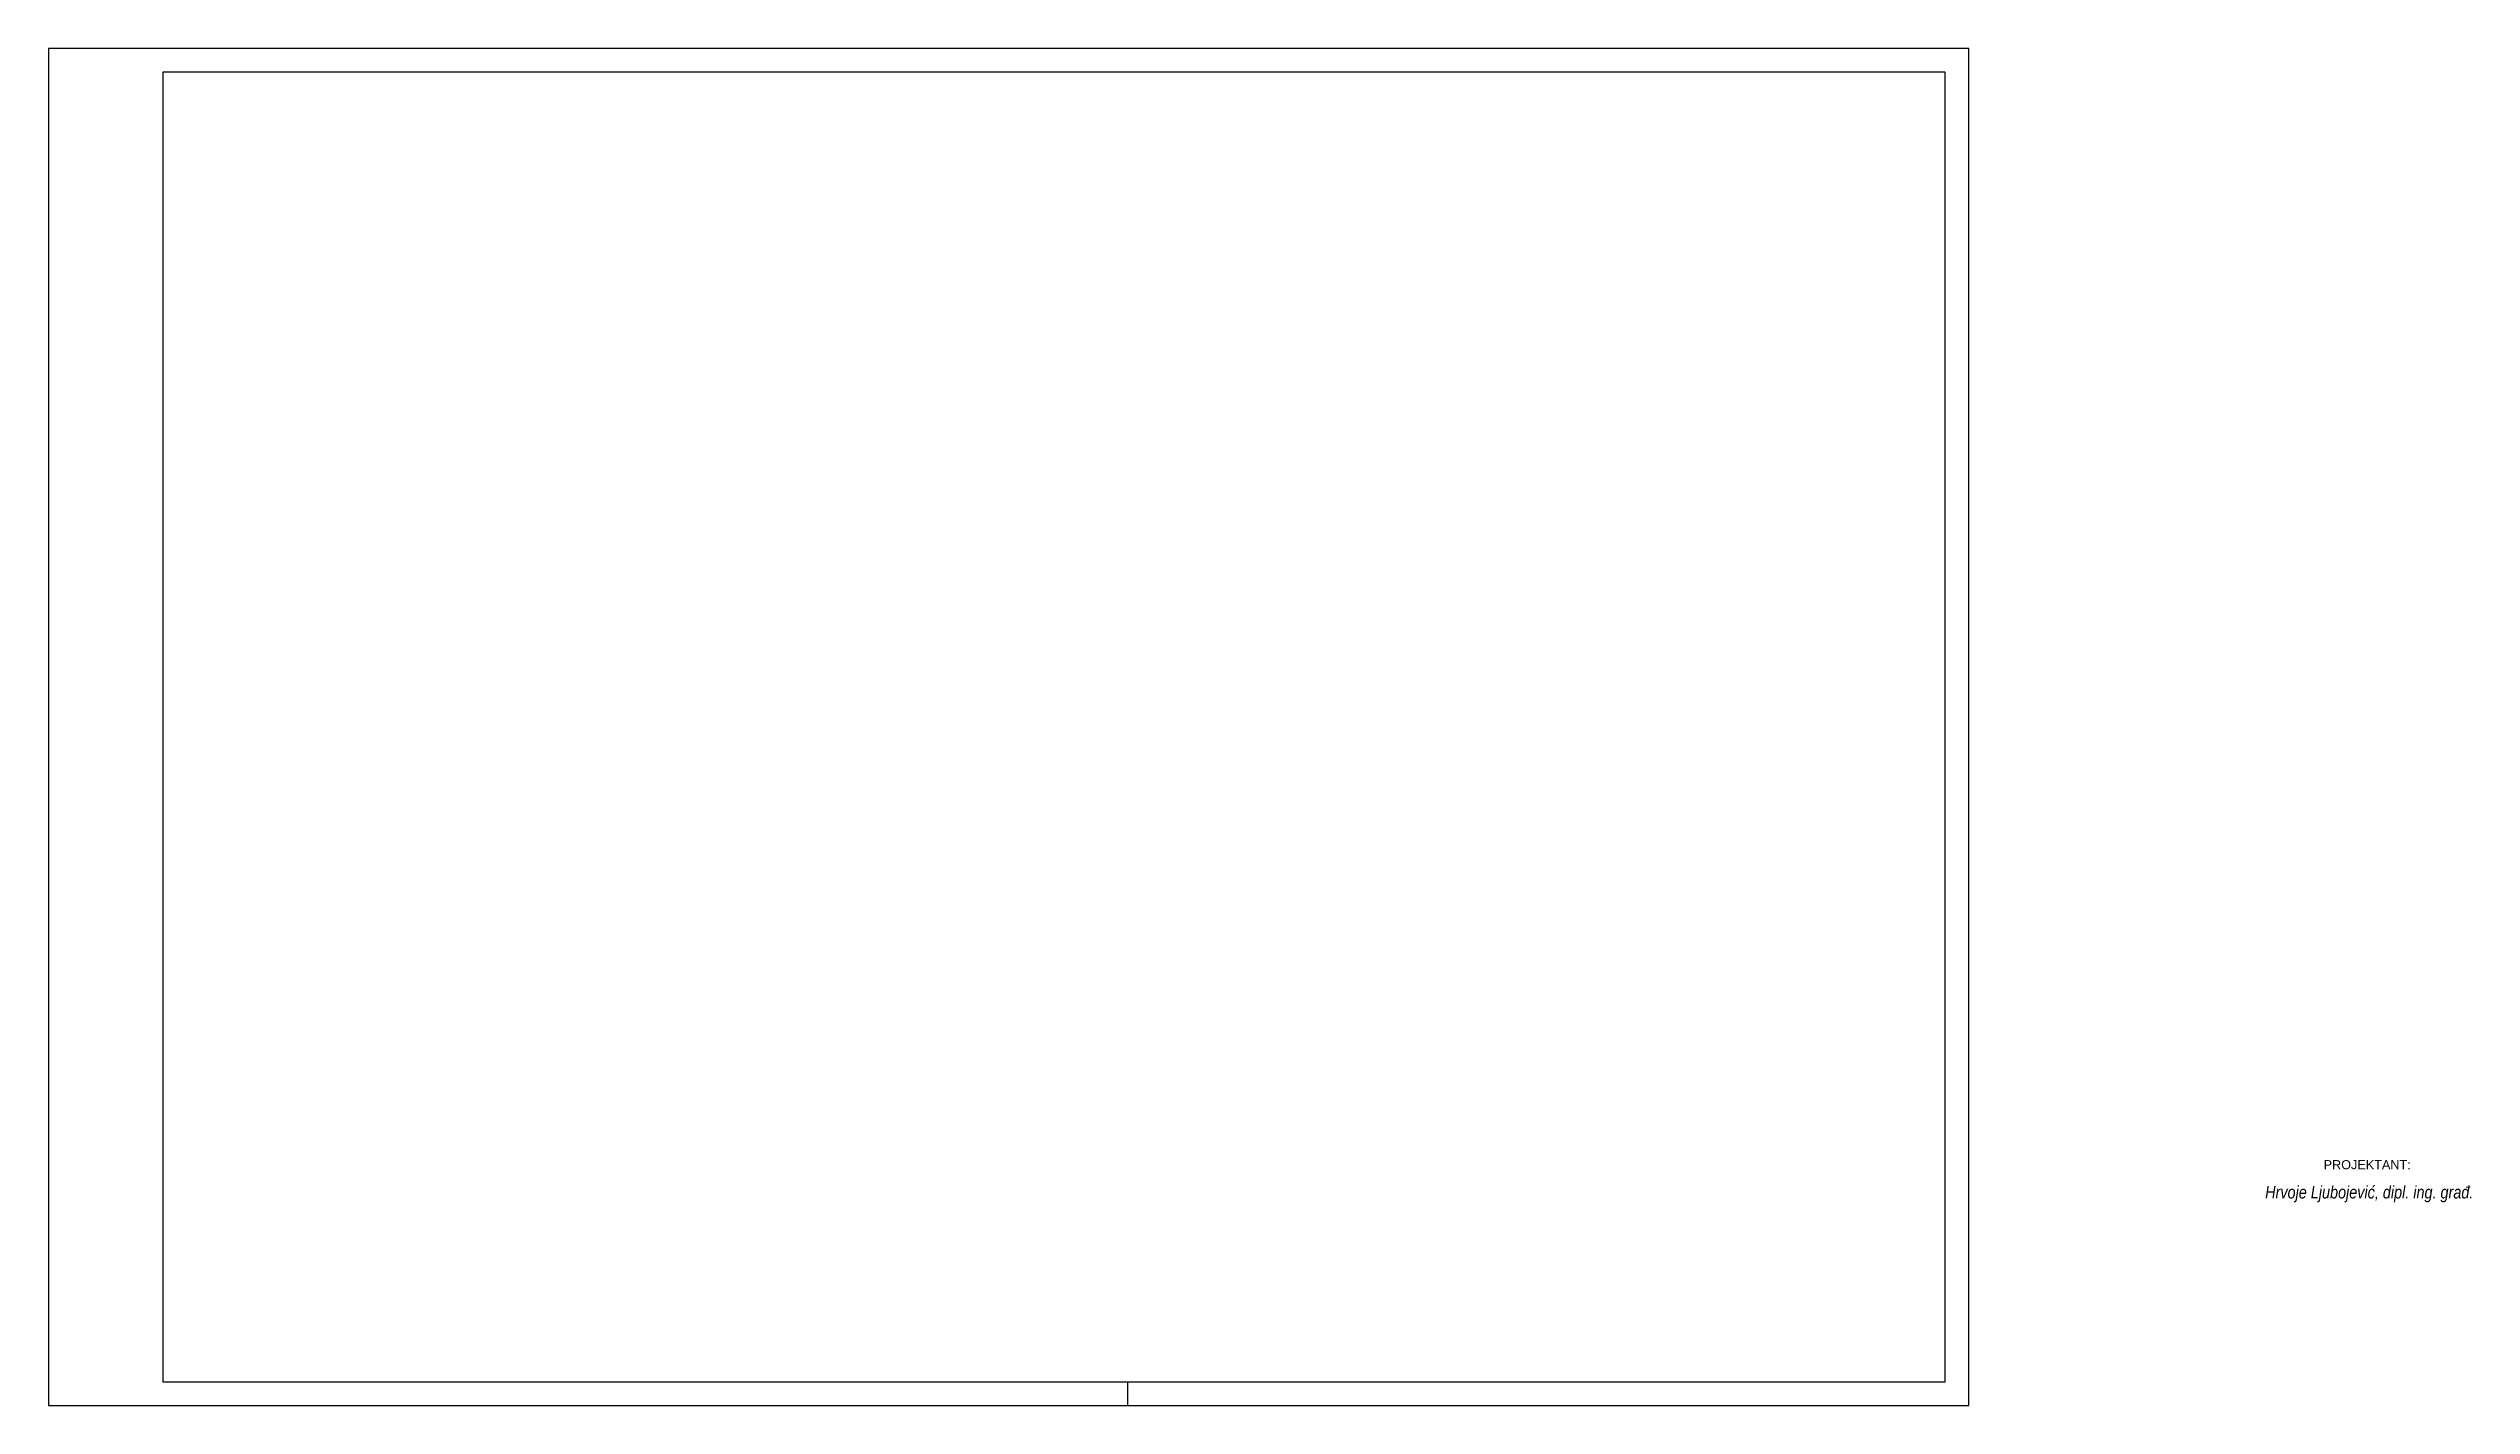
# Paper-space layout 'A3' of a CAD drawing. Header units: centimetres. Extents: x 0 to 530, y 0 to 297.
import ezdxf

# ---------------------------------------------------------------- set-up
doc = ezdxf.new("R2010")
doc.units = ezdxf.units.CM
for name, color, linetype in [('_radni', 3, 'Continuous'), ('SAST_Okvir', 8, 'Continuous'), ('SAST_Tekst i Sastavnica', 7, 'Continuous'), ('SAST_Viewports', 8, 'Continuous')]:
    doc.layers.add(name, color=color, linetype=linetype)
doc.layers.add('SASTAVNICA', color=7, linetype='Continuous', lineweight=0)
doc.styles.add('ARIALN_i', font='ARIALNI.TTF')
doc.styles.add('opisi', font='arial.ttf', dxfattribs={"height": 20})

psp = doc.layouts.new('A3')

# ---------------------------------------------------------------- linework, layer by layer
at = {"layer": '_radni', "color": 252}
psp.add_line((236, 5.2), (236, 0), dxfattribs=at)
at = {"layer": 'SAST_Okvir'}
for points in [[(420, 297), (0, 297), (0, 0), (420, 0)], [(414.8, 291.8), (25, 291.8), (25, 5.2), (414.8, 5.2)]]:
    psp.add_lwpolyline(points, close=True, dxfattribs=at)
at = {"layer": 'SAST_Viewports'}
psp.add_lwpolyline([(414.8, 291.8), (25, 291.8), (25, 5.2), (414.8, 5.2)], close=True, dxfattribs=at)

# ---------------------------------------------------------------- texts
at = {"layer": 'SAST_Tekst i Sastavnica', "insert": (497.56, 53.71), "char_height": 1.98, "width": 20.7929, "attachment_point": 1, "style": 'opisi'}
psp.add_mtext('PROJEKTANT:', dxfattribs=at)
at = {"layer": 'SASTAVNICA', "insert": (484.78, 46.28), "char_height": 2.75, "width": 52.25, "attachment_point": 4, "style": 'ARIALN_i'}
psp.add_mtext('Hrvoje Ljubojević, dipl. ing. građ.', dxfattribs=at)

# ---------------------------------------------------------------- viewports
at = {"layer": 'SAST_Viewports'}
vp = psp.add_viewport(center=(219.9, 148.5), size=(389.8, 286.6), view_center_point=(646144187.67, 503276002.11), view_height=2866, dxfattribs=at)
vp.dxf.flags = 0x10000  # cut along an outline
vp.dxf.clipping_boundary_handle = psp.add_lwpolyline([(414.8, 291.8), (25, 291.8), (25, 5.2), (414.8, 5.2)], format="xyb", close=True, dxfattribs={"invisible": 1}).dxf.handle

doc.saveas('drawing.dxf')
